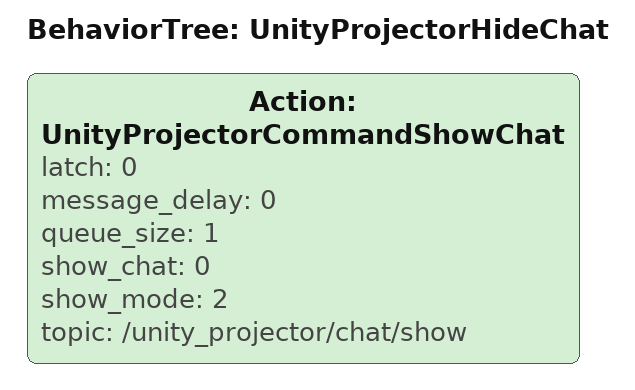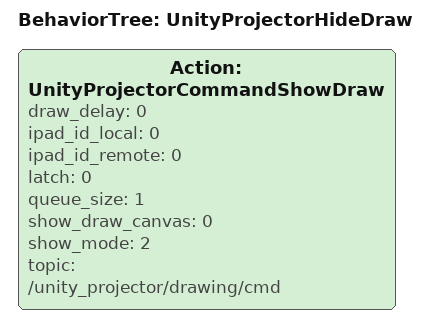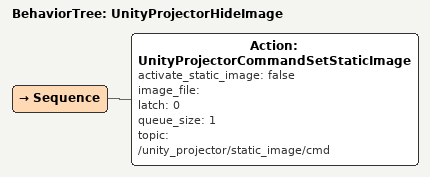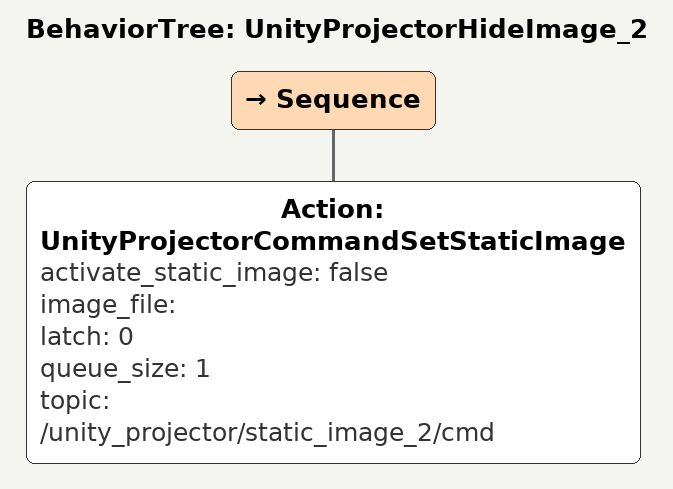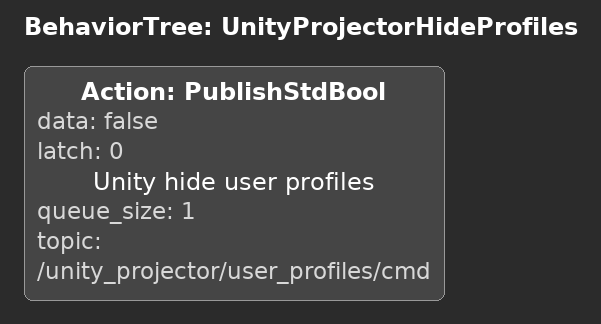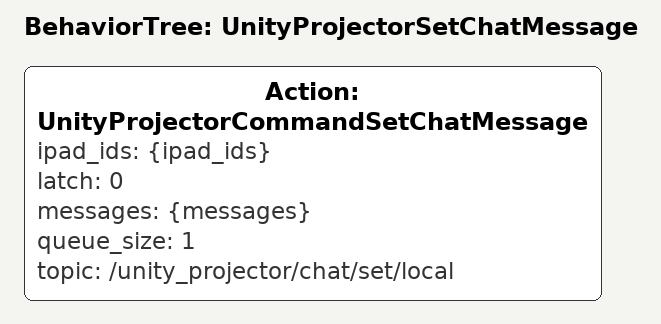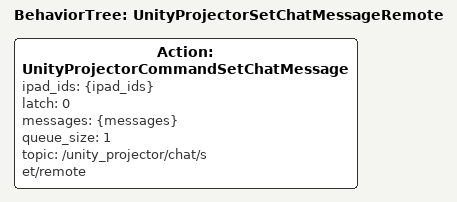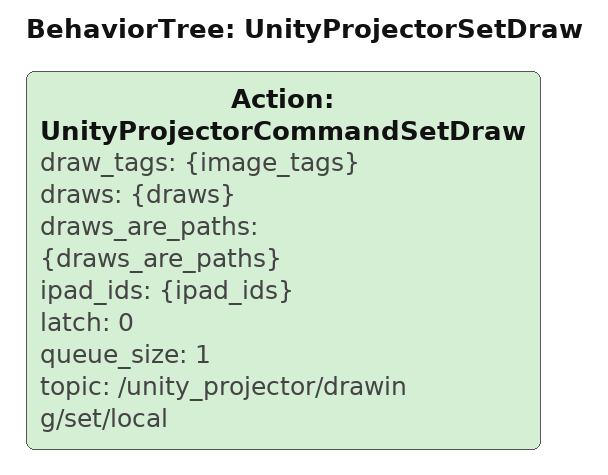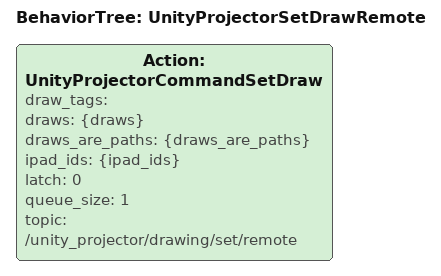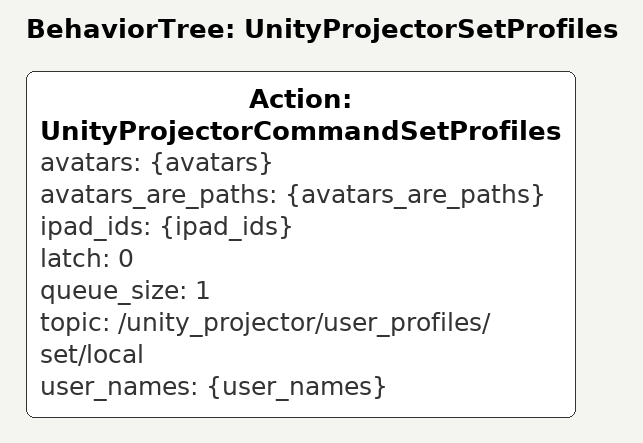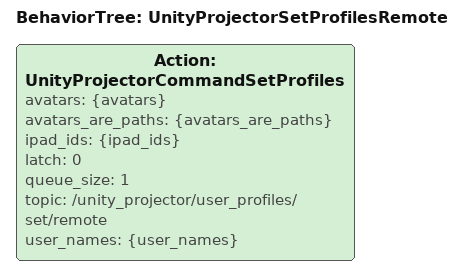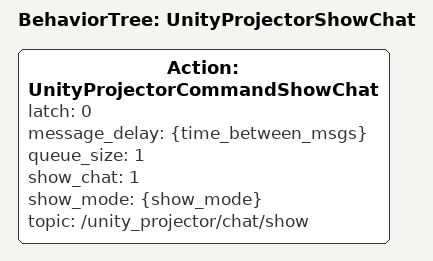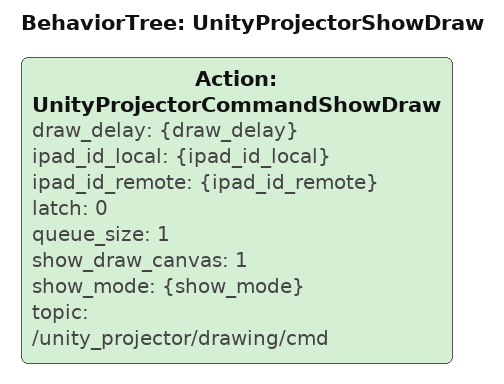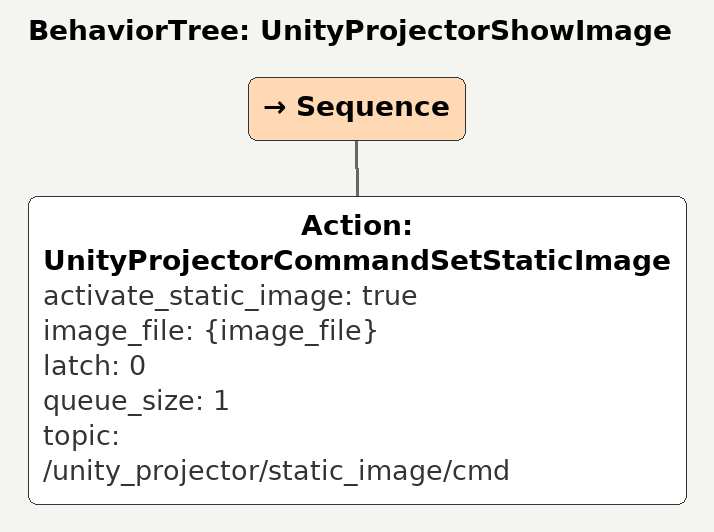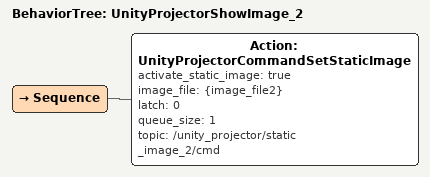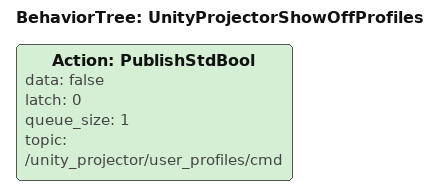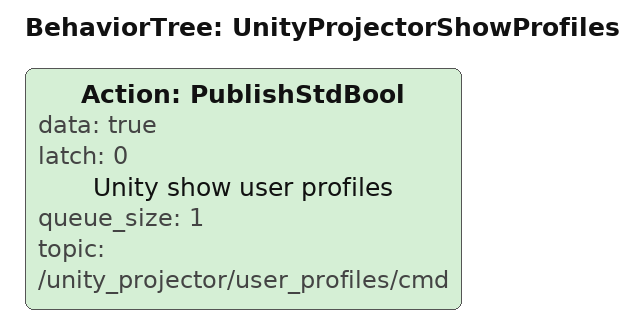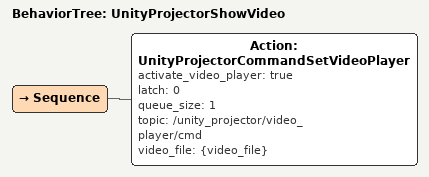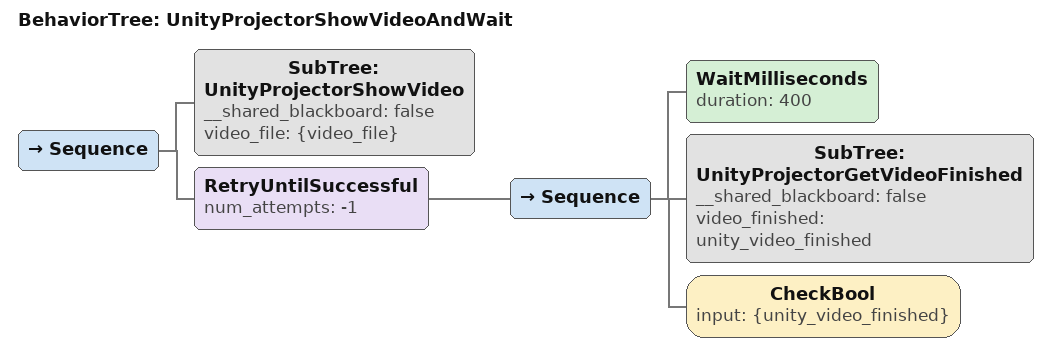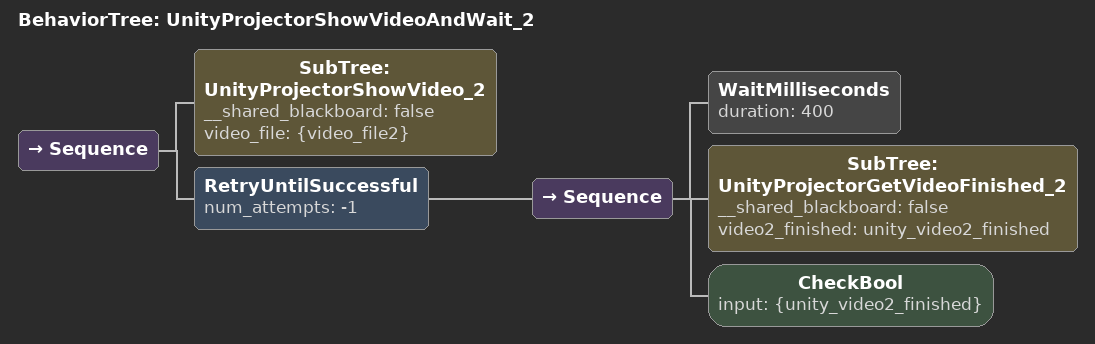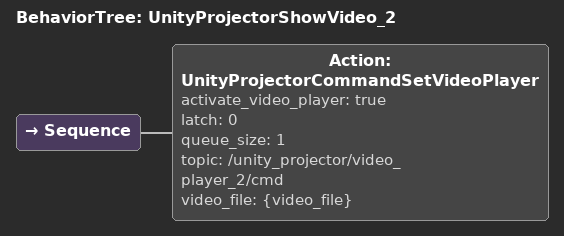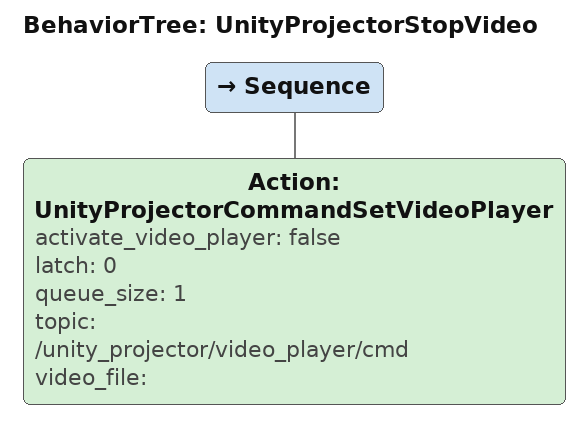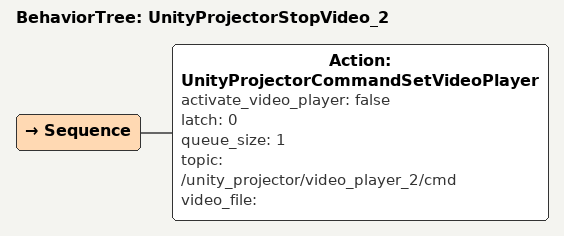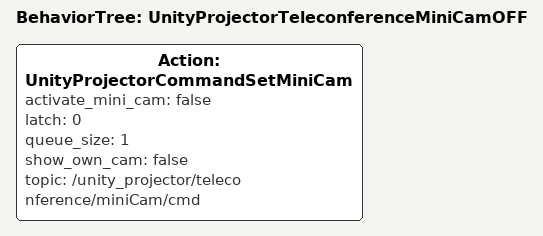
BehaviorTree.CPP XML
<BehaviorTree ID="UnityProjectorHideChat">
    <Action ID="UnityProjectorCommandShowChat" latch="0" message_delay="0" queue_size="1" show_chat="0" show_mode="2" topic="/unity_projector/chat/show"/>
</BehaviorTree>

<BehaviorTree ID="UnityProjectorHideDraw">
    <Action ID="UnityProjectorCommandShowDraw" draw_delay="0" ipad_id_local="0" ipad_id_remote="0" latch="0" queue_size="1" show_draw_canvas="0" show_mode="2" topic="/unity_projector/drawing/cmd"/>
</BehaviorTree>

<BehaviorTree ID="UnityProjectorHideImage">
    <Sequence>
        <Action ID="UnityProjectorCommandSetStaticImage" activate_static_image="false" image_file="" latch="0" queue_size="1" topic="/unity_projector/static_image/cmd"/>
    </Sequence>
</BehaviorTree>

<BehaviorTree ID="UnityProjectorHideImage_2">
    <Sequence>
        <Action ID="UnityProjectorCommandSetStaticImage" activate_static_image="false" image_file="" latch="0" queue_size="1" topic="/unity_projector/static_image_2/cmd"/>
    </Sequence>
</BehaviorTree>

<BehaviorTree ID="UnityProjectorHideProfiles">
    <Action ID="PublishStdBool" data="false" latch="0" name="Unity hide user profiles" queue_size="1" topic="/unity_projector/user_profiles/cmd"/>
</BehaviorTree>

<BehaviorTree ID="UnityProjectorSetChatMessage">
    <Action ID="UnityProjectorCommandSetChatMessage" ipad_ids="{ipad_ids}" latch="0" messages="{messages}" queue_size="1" topic="/unity_projector/chat/set/local"/>
</BehaviorTree>

<BehaviorTree ID="UnityProjectorSetChatMessageRemote">
    <Action ID="UnityProjectorCommandSetChatMessage" ipad_ids="{ipad_ids}" latch="0" messages="{messages}" queue_size="1" topic="/unity_projector/chat/set/remote"/>
</BehaviorTree>

<BehaviorTree ID="UnityProjectorSetDraw">
    <Action ID="UnityProjectorCommandSetDraw" draw_tags="{image_tags}" draws="{draws}" draws_are_paths="{draws_are_paths}" ipad_ids="{ipad_ids}" latch="0" queue_size="1" topic="/unity_projector/drawing/set/local"/>
</BehaviorTree>

<BehaviorTree ID="UnityProjectorSetDrawRemote">
    <Action ID="UnityProjectorCommandSetDraw" draw_tags="" draws="{draws}" draws_are_paths="{draws_are_paths}" ipad_ids="{ipad_ids}" latch="0" queue_size="1" topic="/unity_projector/drawing/set/remote"/>
</BehaviorTree>

<BehaviorTree ID="UnityProjectorSetProfiles">
    <Action ID="UnityProjectorCommandSetProfiles" avatars="{avatars}" avatars_are_paths="{avatars_are_paths}" ipad_ids="{ipad_ids}" latch="0" queue_size="1" topic="/unity_projector/user_profiles/set/local" user_names="{user_names}"/>
</BehaviorTree>

<BehaviorTree ID="UnityProjectorSetProfilesRemote">
    <Action ID="UnityProjectorCommandSetProfiles" avatars="{avatars}" avatars_are_paths="{avatars_are_paths}" ipad_ids="{ipad_ids}" latch="0" queue_size="1" topic="/unity_projector/user_profiles/set/remote" user_names="{user_names}"/>
</BehaviorTree>

<BehaviorTree ID="UnityProjectorShowChat">
    <Action ID="UnityProjectorCommandShowChat" latch="0" message_delay="{time_between_msgs}" queue_size="1" show_chat="1" show_mode="{show_mode}" topic="/unity_projector/chat/show"/>
</BehaviorTree>

<BehaviorTree ID="UnityProjectorShowDraw">
    <Action ID="UnityProjectorCommandShowDraw" draw_delay="{draw_delay}" ipad_id_local="{ipad_id_local}" ipad_id_remote="{ipad_id_remote}" latch="0" queue_size="1" show_draw_canvas="1" show_mode="{show_mode}" topic="/unity_projector/drawing/cmd"/>
</BehaviorTree>

<BehaviorTree ID="UnityProjectorShowImage">
    <Sequence>
        <Action ID="UnityProjectorCommandSetStaticImage" activate_static_image="true" image_file="{image_file}" latch="0" queue_size="1" topic="/unity_projector/static_image/cmd"/>
    </Sequence>
</BehaviorTree>

<BehaviorTree ID="UnityProjectorShowImage_2">
    <Sequence>
        <Action ID="UnityProjectorCommandSetStaticImage" activate_static_image="true" image_file="{image_file2}" latch="0" queue_size="1" topic="/unity_projector/static_image_2/cmd"/>
    </Sequence>
</BehaviorTree>

<BehaviorTree ID="UnityProjectorShowOffProfiles">
    <Action ID="PublishStdBool" data="false" latch="0" queue_size="1" topic="/unity_projector/user_profiles/cmd"/>
</BehaviorTree>

<BehaviorTree ID="UnityProjectorShowProfiles">
    <Action ID="PublishStdBool" data="true" latch="0" name="Unity show user profiles" queue_size="1" topic="/unity_projector/user_profiles/cmd"/>
</BehaviorTree>

<BehaviorTree ID="UnityProjectorShowVideo">
    <Sequence>
        <Action ID="UnityProjectorCommandSetVideoPlayer" activate_video_player="true" latch="0" queue_size="1" topic="/unity_projector/video_player/cmd" video_file="{video_file}"/>
    </Sequence>
</BehaviorTree>

<BehaviorTree ID="UnityProjectorShowVideoAndWait">
    <Sequence>
        <SubTree ID="UnityProjectorShowVideo" __shared_blackboard="false" video_file="{video_file}"/>
        <RetryUntilSuccessful num_attempts="-1">
            <Sequence>
                <WaitMilliseconds duration="400"/>
                <SubTree ID="UnityProjectorGetVideoFinished" __shared_blackboard="false" video_finished="unity_video_finished"/>
                <CheckBool input="{unity_video_finished}"/>
            </Sequence>
        </RetryUntilSuccessful>
    </Sequence>
</BehaviorTree>

<BehaviorTree ID="UnityProjectorShowVideoAndWait_2">
    <Sequence>
        <SubTree ID="UnityProjectorShowVideo_2" __shared_blackboard="false" video_file="{video_file2}"/>
        <RetryUntilSuccessful num_attempts="-1">
            <Sequence>
                <WaitMilliseconds duration="400"/>
                <SubTree ID="UnityProjectorGetVideoFinished_2" __shared_blackboard="false" video2_finished="unity_video2_finished"/>
                <CheckBool input="{unity_video2_finished}"/>
            </Sequence>
        </RetryUntilSuccessful>
    </Sequence>
</BehaviorTree>

<BehaviorTree ID="UnityProjectorShowVideo_2">
    <Sequence>
        <Action ID="UnityProjectorCommandSetVideoPlayer" activate_video_player="true" latch="0" queue_size="1" topic="/unity_projector/video_player_2/cmd" video_file="{video_file}"/>
    </Sequence>
</BehaviorTree>

<BehaviorTree ID="UnityProjectorStopVideo">
    <Sequence>
        <Action ID="UnityProjectorCommandSetVideoPlayer" activate_video_player="false" latch="0" queue_size="1" topic="/unity_projector/video_player/cmd" video_file=""/>
    </Sequence>
</BehaviorTree>

<BehaviorTree ID="UnityProjectorStopVideo_2">
    <Sequence>
        <Action ID="UnityProjectorCommandSetVideoPlayer" activate_video_player="false" latch="0" queue_size="1" topic="/unity_projector/video_player_2/cmd" video_file=""/>
    </Sequence>
</BehaviorTree>

<BehaviorTree ID="UnityProjectorTeleconferenceMiniCamOFF">
    <Action ID="UnityProjectorCommandSetMiniCam" activate_mini_cam="false" latch="0" queue_size="1" show_own_cam="false" topic="/unity_projector/teleconference/miniCam/cmd"/>
</BehaviorTree>
